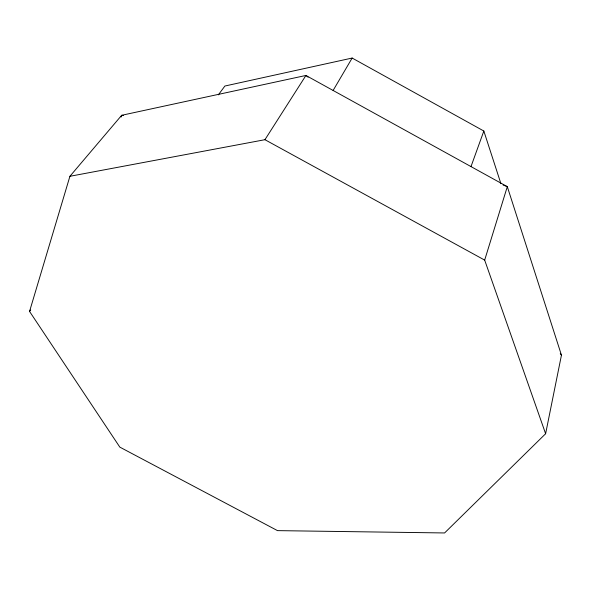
<?xml version="1.0" encoding="UTF-8"?>
<svg xmlns="http://www.w3.org/2000/svg" width="591" height="591" viewBox="0 0 591 591"><rect width="100%" height="100%" fill="white"/><g stroke="black" fill="none" stroke-linecap="round" stroke-linejoin="round"><path stroke-width="0.89" d="M545.619 433.735L561.45 355.147L507.307 186.645L305.931 75.456L121.68 115.289L69.915 176.288L29.55 311.42L119.825 447.121L277.504 530.629L444.587 532.956L545.619 433.735L484.672 260.106L507.307 186.645L503.067 184.998M121.103 117.033L121.68 115.289L123.504 115.452M470.99 166.61L483.837 131.025L352.155 58.044L224.89 86.027L218.345 94.87M333.102 90.475L352.155 58.044M69.915 176.288L264.945 139.698L305.931 75.456L308.081 77.199M29.55 311.42L30.666 309.972M264.945 139.698L484.672 260.106M560.283 353.721L561.45 355.147M483.837 131.025L500.917 183.653"/></g></svg>
